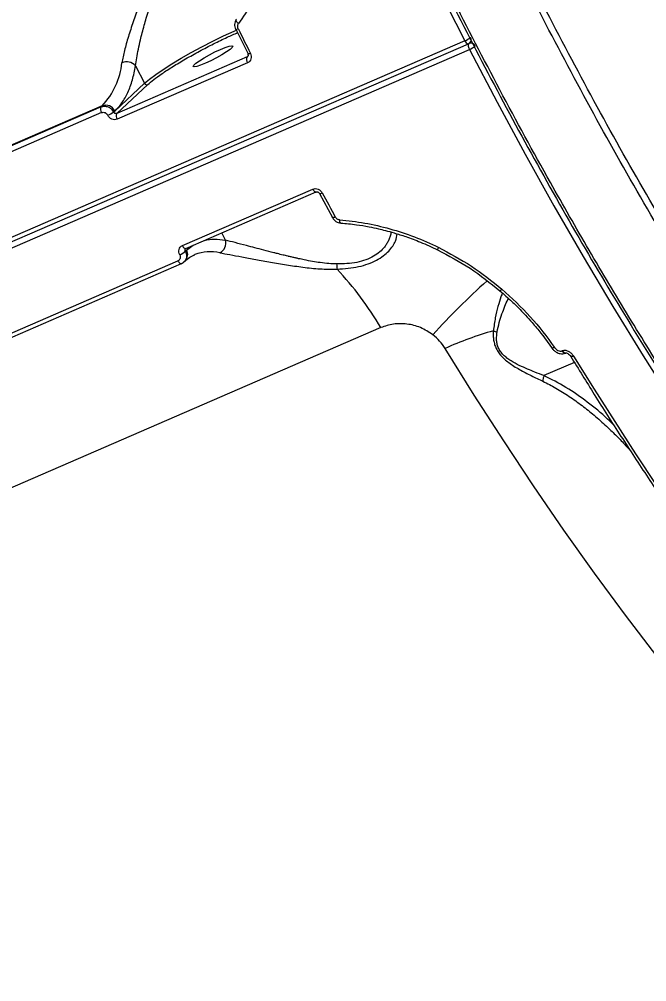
# Model space of a CAD drawing. Header units: millimetres. Extents: x -6332 to 8932, y -6739 to 7096.
# Drawn here: x -2482 to -2354.9, y -2393.5 to -2198.6 of the extents above; entities that cross this region are included whole.
import ezdxf

# ---------------------------------------------------------------- set-up
doc = ezdxf.new("R2010")
doc.units = ezdxf.units.MM
for name, color, linetype in [('DIKOM_ОБЪЕКТ', 7, 'Continuous'), ('DIKOM_РАЗМЕР_ЗОНА', 7, 'Continuous'), ('DIKOM_РАЗМЕР_ОБЪЕКТА', 7, 'Continuous')]:
    doc.layers.add(name, color=color, linetype=linetype)
doc.styles.add('style1', font='arial.ttf', dxfattribs={"width": 0.8})
doc.dimstyles.new('1-50', dxfattribs={"dimtxt": 300, "dimasz": 200, "dimexe": 100, "dimexo": 0, "dimgap": 100, "dimtad": 1, "dimtxsty": 'style1', "dimcen": 200, "dimclrd": 7, "dimclre": 7, "dimclrt": 7, "dimadec": 1, "dimazin": 2, "dimtfac": 1, "dimtmove": 0, "dimatfit": 2, "dimfxl": 0, "dimlwd": 25, "dimlwe": 18, "dimarcsym": 0})

# ---------------------------------------------------------------- blocks, each defined once
blk = doc.blocks.new('*D9')
at = {"layer": 'Defpoints', "color": 0, "transparency": 16777216}
for p in [(777.17, 5593.97), (-4228.73, -3389.78), (7301.72, -3389.78)]:
    blk.add_point(p, dxfattribs=at)
at = {"layer": 'DIKOM_РАЗМЕР_ОБЪЕКТА', "color": 7, "lineweight": 18, "transparency": 16777216}
for p, q in [((777.17, 5593.97), (7401.72, 5593.97)), ((-4228.73, -3389.78), (7401.72, -3389.78))]:
    blk.add_line(p, q, dxfattribs=at)
at = {"layer": 'DIKOM_РАЗМЕР_ОБЪЕКТА', "color": 7, "lineweight": 25, "transparency": 16777216}
blk.add_line((7301.72, 5393.97), (7301.72, -3189.78), dxfattribs=at)
at = {"layer": 'DIKOM_РАЗМЕР_ОБЪЕКТА', "color": 7, "transparency": 16777216}
for points in [[(7268.39, 5393.97), (7335.06, 5393.97), (7301.72, 5593.97)], [(7268.39, -3189.78), (7335.06, -3189.78), (7301.72, -3389.78)]]:
    blk.add_solid(points, dxfattribs=at)
at = {"layer": 'DIKOM_РАЗМЕР_ОБЪЕКТА', "color": 7, "transparency": 16777216, "insert": (7048.55, 1153.71), "char_height": 300, "attachment_point": 5, "rotation": 90, "style": 'style1'}
blk.add_mtext('9000', dxfattribs=at)
blk = doc.blocks.new('*D10')
at = {"layer": 'Defpoints', "color": 0, "transparency": 16777216}
for p in [(4034.78, 3636.59), (-4490.85, -1960.46), (4034.78, -5533.39)]:
    blk.add_point(p, dxfattribs=at)
at = {"layer": 'DIKOM_РАЗМЕР_ОБЪЕКТА', "color": 7, "lineweight": 18, "transparency": 16777216}
for p, q in [((4034.78, 3636.59), (4034.78, -5633.39)), ((-4490.85, -1960.46), (-4490.85, -5633.39))]:
    blk.add_line(p, q, dxfattribs=at)
at = {"layer": 'DIKOM_РАЗМЕР_ОБЪЕКТА', "color": 7, "lineweight": 25, "transparency": 16777216}
blk.add_line((-4290.85, -5533.39), (3834.78, -5533.39), dxfattribs=at)
at = {"layer": 'DIKOM_РАЗМЕР_ОБЪЕКТА', "color": 7, "transparency": 16777216}
for points in [[(-4290.85, -5500.05), (-4290.85, -5566.72), (-4490.85, -5533.39)], [(3834.78, -5500.05), (3834.78, -5566.72), (4034.78, -5533.39)]]:
    blk.add_solid(points, dxfattribs=at)
at = {"layer": 'DIKOM_РАЗМЕР_ОБЪЕКТА', "color": 7, "transparency": 16777216, "insert": (308.03, -5280.21), "char_height": 300, "attachment_point": 5, "style": 'style1'}
blk.add_mtext('8500', dxfattribs=at)
blk = doc.blocks.new('*D11')
at = {"layer": 'Defpoints', "color": 0, "transparency": 16777216}
for p in [(1114.35, 7096.35), (-4349.59, -4627.34), (8831.76, -4627.34)]:
    blk.add_point(p, dxfattribs=at)
at = {"layer": 'DIKOM_РАЗМЕР_ЗОНА', "color": 7, "lineweight": 18, "transparency": 16777216}
for p, q in [((1114.35, 7096.35), (8931.76, 7096.35)), ((-4349.59, -4627.34), (8931.76, -4627.34))]:
    blk.add_line(p, q, dxfattribs=at)
at = {"layer": 'DIKOM_РАЗМЕР_ЗОНА', "color": 7, "lineweight": 25, "transparency": 16777216}
blk.add_line((8831.76, 6896.35), (8831.76, -4427.34), dxfattribs=at)
at = {"layer": 'DIKOM_РАЗМЕР_ЗОНА', "color": 7, "transparency": 16777216}
for points in [[(8798.42, 6896.35), (8865.09, 6896.35), (8831.76, 7096.35)], [(8798.42, -4427.34), (8865.09, -4427.34), (8831.76, -4627.34)]]:
    blk.add_solid(points, dxfattribs=at)
at = {"layer": 'DIKOM_РАЗМЕР_ЗОНА', "color": 7, "transparency": 16777216, "insert": (8578.59, 1308.2), "char_height": 300, "attachment_point": 5, "rotation": 90, "style": 'style1'}
blk.add_mtext('11750', dxfattribs=at)
blk = doc.blocks.new('*D12')
at = {"layer": 'Defpoints', "color": 0, "transparency": 16777216}
for p in [(6134.38, 3354.85), (-6332, -2644.93), (6134.38, -6639)]:
    blk.add_point(p, dxfattribs=at)
at = {"layer": 'DIKOM_РАЗМЕР_ЗОНА', "color": 7, "lineweight": 18, "transparency": 16777216}
for p, q in [((6134.38, 3354.85), (6134.38, -6739)), ((-6332, -2644.93), (-6332, -6739))]:
    blk.add_line(p, q, dxfattribs=at)
at = {"layer": 'DIKOM_РАЗМЕР_ЗОНА', "color": 7, "lineweight": 25, "transparency": 16777216}
blk.add_line((-6132, -6639), (5934.38, -6639), dxfattribs=at)
at = {"layer": 'DIKOM_РАЗМЕР_ЗОНА', "color": 7, "transparency": 16777216}
for points in [[(-6132, -6605.67), (-6132, -6672.33), (-6332, -6639)], [(5934.38, -6605.67), (5934.38, -6672.33), (6134.38, -6639)]]:
    blk.add_solid(points, dxfattribs=at)
at = {"layer": 'DIKOM_РАЗМЕР_ЗОНА', "color": 7, "transparency": 16777216, "insert": (-98.81, -6385.83), "char_height": 300, "attachment_point": 5, "style": 'style1'}
blk.add_mtext('12500', dxfattribs=at)

msp = doc.modelspace()

# ---------------------------------------------------------------- linework, layer by layer
at = {"layer": 'DIKOM_ОБЪЕКТ', "color": 7, "linetype": 'Continuous', "lineweight": 15}
for p, q in [((-2438.113, -2200.606), (-2435.649, -2205.626)), ((-2391.728, -2202.974), (-2791.176, -2375.967)), ((-2390.711, -2203.398), (-2390.357, -2203.07)), ((-2790.441, -2376.575), (-2390.994, -2203.583)), ((-2790.266, -2377.732), (-2390.818, -2204.74)), ((-2435.853, -2206.263), (-2462.263, -2217.7)), ((-2435.68, -2206.101), (-2435.853, -2206.263)), ((-2435.751, -2207.424), (-2462.161, -2218.862)), ((-2458.445, -2208.03), (-2456.606, -2211.595)), ((-2462.65, -2217.204), (-2456.606, -2211.595)), ((-2462.263, -2217.7), (-2455.966, -2211.857)), ((-2465.43, -2216.364), (-2533.93, -2246.03)), ((-2465.208, -2216.158), (-2533.709, -2245.824)), ((-2465.208, -2216.158), (-2465.43, -2216.364)), ((-2465.33, -2217.52), (-2533.83, -2247.186)), ((-2462.885, -2217.421), (-2462.65, -2217.204)), ((-2448.965, -2244.454), (-2422.555, -2233.017)), ((-2448.247, -2245.03), (-2421.838, -2233.593)), ((-2421.179, -2233.915), (-2421.18, -2233.911)), ((-2421.177, -2233.914), (-2418.534, -2238.773)), ((-2418.297, -2238.92), (-2418.49, -2238.663)), ((-2440.241, -2243.335), (-2440.988, -2241.886)), ((-2448.123, -2245.377), (-2446.769, -2244.389)), ((-2448.123, -2245.377), (-2448.358, -2245.595)), ((-2448.314, -2245.076), (-2448.287, -2245.042)), ((-2447.314, -2244.626), (-2448.123, -2245.377)), ((-2446.605, -2246.363), (-2446.404, -2246.28)), ((-2518.359, -2277.191), (-2449.859, -2247.525)), ((-2517.645, -2277.761), (-2449.144, -2248.095)), ((-2449.144, -2248.095), (-2449.088, -2248.058)), ((-2448.636, -2247.764), (-2448.414, -2247.558)), ((-2408.755, -2261.055), (-2697.612, -2386.153)), ((-2371.93, -2265.716), (-2372.002, -2265.746)), ((-2371.344, -2266.218), (-2371.272, -2266.187)), ((-2369.535, -2268.086), (-2375.704, -2270.759))]:
    msp.add_line(p, q, dxfattribs=at)
at = {"layer": 'DIKOM_ОБЪЕКТ', "color": 7, "linetype": 'Continuous', "lineweight": 15, "flags": 128}
for points in [[(-2440.274, -2091.632), (-2436.077, -2102.994), (-2431.724, -2114.33), (-2427.217, -2125.632), (-2422.562, -2136.889), (-2417.762, -2148.093), (-2412.82, -2159.233), (-2407.742, -2170.3), (-2402.531, -2181.286), (-2397.191, -2192.181), (-2391.728, -2202.974)], [(-2437.584, -2199.517), (-2437.722, -2199.391), (-2437.841, -2199.262), (-2437.939, -2199.131), (-2438.01, -2199.004), (-2438.053, -2198.887), (-2438.066, -2198.783), (-2438.053, -2198.706)], [(-2438.053, -2198.706), (-2438.049, -2198.696), (-2438.002, -2198.629)], [(-2456.606, -2211.595), (-2455.628, -2210.763), (-2454.367, -2209.818), (-2452.853, -2208.78), (-2451.118, -2207.674), (-2449.201, -2206.523), (-2447.146, -2205.355), (-2444.998, -2204.193), (-2442.805, -2203.066), (-2440.616, -2201.997), (-2438.48, -2201.011), (-2437.88, -2200.745)], [(-2437.646, -2200.515), (-2437.339, -2201.145), (-2437.032, -2201.775), (-2436.723, -2202.404), (-2436.415, -2203.033), (-2436.106, -2203.663), (-2435.797, -2204.291), (-2435.487, -2204.919), (-2435.177, -2205.547)], [(-2441.25, -2204.736), (-2440.265, -2204.339), (-2439.482, -2204.088), (-2438.965, -2204.004), (-2438.755, -2204.092), (-2438.87, -2204.347), (-2439.3, -2204.745), (-2440.011, -2205.257), (-2440.944, -2205.841), (-2442.025, -2206.449), (-2443.165, -2207.03), (-2444.273, -2207.54), (-2445.258, -2207.937), (-2446.041, -2208.187), (-2446.558, -2208.272), (-2446.767, -2208.183), (-2446.652, -2207.93), (-2446.222, -2207.531), (-2445.512, -2207.019), (-2444.578, -2206.435), (-2443.498, -2205.828), (-2442.357, -2205.246), (-2441.25, -2204.736)], [(-2390.818, -2204.74), (-2385.216, -2215.405), (-2379.501, -2225.951), (-2373.677, -2236.367), (-2367.749, -2246.647), (-2361.722, -2256.78), (-2355.6, -2266.757), (-2349.391, -2276.572)], [(-2435.177, -2205.547), (-2435.331, -2205.611), (-2435.466, -2205.663), (-2435.576, -2205.699), (-2435.657, -2205.719), (-2435.706, -2205.721), (-2435.722, -2205.706), (-2435.702, -2205.674), (-2435.649, -2205.626)], [(-2422.555, -2233.017), (-2422.46, -2233.176), (-2422.357, -2233.317), (-2422.25, -2233.435), (-2422.142, -2233.524), (-2422.037, -2233.583), (-2421.94, -2233.608), (-2421.853, -2233.599), (-2421.838, -2233.593)], [(-2420.616, -2233.787), (-2420.288, -2234.398), (-2419.959, -2235.008), (-2419.629, -2235.619), (-2419.299, -2236.228), (-2418.969, -2236.837), (-2418.639, -2237.446), (-2418.308, -2238.054), (-2417.977, -2238.662)], [(-2418.545, -2238.78), (-2418.547, -2238.772), (-2418.547, -2238.761)], [(-2417.977, -2238.662), (-2418.132, -2238.725), (-2418.269, -2238.771), (-2418.383, -2238.801), (-2418.469, -2238.811), (-2418.525, -2238.801), (-2418.545, -2238.78)], [(-2416.87, -2239.878), (-2416.879, -2239.876), (-2416.934, -2239.846), (-2416.985, -2239.782), (-2417.028, -2239.685), (-2417.063, -2239.559), (-2417.088, -2239.408), (-2417.103, -2239.239)], [(-2448.965, -2244.454), (-2448.87, -2244.614), (-2448.767, -2244.755), (-2448.66, -2244.873), (-2448.552, -2244.962), (-2448.447, -2245.021), (-2448.35, -2245.046), (-2448.263, -2245.036), (-2448.247, -2245.03)], [(-2449.859, -2247.525), (-2449.764, -2247.683), (-2449.661, -2247.824), (-2449.554, -2247.94), (-2449.447, -2248.029), (-2449.343, -2248.086), (-2449.246, -2248.111), (-2449.16, -2248.101), (-2449.144, -2248.095)], [(-2352.844, -2327.585), (-2359.174, -2319.27), (-2365.447, -2310.745), (-2371.656, -2302.017), (-2377.796, -2293.096), (-2383.861, -2283.988), (-2389.845, -2274.703), (-2395.743, -2265.249)], [(-2373.556, -2265.044), (-2373.698, -2265.113), (-2373.827, -2265.163), (-2373.937, -2265.194), (-2374.024, -2265.204), (-2374.086, -2265.193), (-2374.118, -2265.166)], [(-2371.342, -2266.217), (-2371.395, -2266.232), (-2371.534, -2266.212), (-2371.69, -2266.119), (-2371.85, -2265.96), (-2372.002, -2265.746)], [(-2371.93, -2265.716), (-2371.778, -2265.928), (-2371.618, -2266.087), (-2371.462, -2266.181), (-2371.322, -2266.201), (-2371.269, -2266.186)], [(-2369.698, -2266.803), (-2369.854, -2266.864), (-2369.994, -2266.905), (-2370.113, -2266.925), (-2370.206, -2266.924), (-2370.27, -2266.9), (-2370.294, -2266.873)], [(-2369.698, -2266.803), (-2365.559, -2273.476), (-2361.38, -2280.075), (-2357.163, -2286.596), (-2352.91, -2293.038), (-2348.622, -2299.399), (-2344.3, -2305.675), (-2339.947, -2311.864), (-2335.564, -2317.964)]]:
    msp.add_lwpolyline(points, dxfattribs=at)
at = {"layer": 'DIKOM_ОБЪЕКТ', "color": 7, "linetype": 'Continuous', "lineweight": 15}
for centre, radius, start, end in [((-2438.268, -2199.486), 1.202, 273.87665, 301.16118), ((-2393.686, -2198.214), 5.148, 292.35952, 307.31487), ((-2390.106, -2202.162), 1.814, 206.60163, 221.96259), ((-2391.056, -2203.106), 0.481, 213.99014, 277.49837), ((-2391.343, -2202.759), 0.899, 314.67159, 30.14856), ((-2390.271, -2203.963), 0.786, 147.92088, 201.78748), ((-2388.844, -2203.717), 2.224, 194.01053, 207.38558), ((-2390.587, -2204.512), 1.03, 25.55454, 108.5568), ((-2392.692, -2200.163), 4.946, 292.27144, 307.84785), ((-2460.263, -2209.713), 2.478, 42.7903, 112.29683), ((-2434.785, -2206.754), 1.175, 155.31015, 214.78334), ((-2476.223, -2205.823), 15.104, 316.82247, 353.92846), ((-2456.143, -2211.375), 0.513, 205.45659, 290.09985), ((-2464.368, -2216.854), 1.17, 155.20812, 214.67704), ((-2464.503, -2218.085), 2.052, 25.42276, 110.09708), ((-2466.611, -2211.918), 6.646, 292.54901, 304.10746), ((-2461.195, -2218.191), 1.175, 155.30374, 214.78974), ((-2421.052, -2233.171), 0.755, 260.31983, 305.26143), ((-2442.325, -2243.958), 2.175, 296.35871, 16.65251), ((-2451.055, -2242.483), 4.118, 292.16301, 310.91595), ((-2449.672, -2246.28), 1.793, 314.57658, 30.26778), ((-2443.296, -2254.016), 8.338, 76.56755, 111.88698), ((-2396.337, -2245.278), 0.913, 147.78428, 181.66381), ((-2405.835, -2247.528), 11.888, 183.06692, 188.13036), ((-2466.329, -2294.833), 66.751, 30.40008, 43.11724), ((-2299.216, -2351.263), 132.971, 131.44516, 138.11965), ((-2385.379, -2252.409), 1.41, 302.89755, 323.60332), ((-2363.728, -2337.985), 79.47, 106.24566, 113.7571), ((-2384.817, -2259.057), 2.869, 246.51428, 262.42645)]:
    msp.add_arc(centre, radius, start, end, dxfattribs=at)
for points, knots in [([(-2479.563, -1936.212), (-2479.267, -1938.127), (-2478.711, -1941.725), (-2477.872, -1946.804), (-2477.12, -1951.188), (-2476.466, -1954.864), (-2475.9, -1957.963), (-2474.741, -1964.169), (-2472.918, -1973.371), (-2470.249, -1985.74), (-2466.717, -2000.939), (-2461.995, -2019.452), (-2455.978, -2040.649), (-2449.565, -2061.285), (-2442.834, -2081.29), (-2435.6, -2101.272), (-2427.885, -2121.166), (-2419.707, -2140.927), (-2411.088, -2160.511), (-2402.045, -2179.868), (-2392.598, -2198.961), (-2382.777, -2217.726), (-2372.608, -2236.111), (-2362.128, -2254.057), (-2351.353, -2271.53), (-2340.313, -2288.486), (-2329.031, -2304.888), (-2317.535, -2320.694), (-2305.86, -2335.855), (-2294.04, -2350.326), (-2282.11, -2364.066), (-2270.094, -2377.052), (-2258.022, -2389.244), (-2245.916, -2400.625), (-2233.815, -2411.153), (-2221.752, -2420.8), (-2209.767, -2429.539), (-2197.884, -2437.344), (-2186.131, -2444.205), (-2174.535, -2450.103), (-2163.122, -2455.02), (-2151.927, -2458.945), (-2141.226, -2461.797), (-2131.031, -2463.647), (-2121.337, -2464.568), (-2113.686, -2464.591), (-2107.939, -2464.21), (-2104.082, -2463.784), (-2101.138, -2463.331), (-2098.925, -2462.925), (-2097.163, -2462.568), (-2094.972, -2462.069), (-2092.341, -2461.386), (-2089.577, -2460.577), (-2087.719, -2459.923), (-2086.86, -2459.619)], [0, 0, 0, 0, 0.0074882, 0.0140652, 0.0197222, 0.0244442, 0.0282356, 0.0316329, 0.0482403, 0.0633034, 0.0783673, 0.1052638, 0.1321598, 0.1566132, 0.1811119, 0.205585, 0.2300364, 0.2544886, 0.2789398, 0.303391, 0.3278498, 0.3523595, 0.3768158, 0.401268, 0.4257194, 0.4501715, 0.4746244, 0.4991041, 0.5235995, 0.5480531, 0.5725065, 0.5969613, 0.6214155, 0.6458734, 0.6703836, 0.6948535, 0.7193114, 0.7437693, 0.7682288, 0.7926891, 0.817164, 0.8416817, 0.8661483, 0.8889833, 0.9118196, 0.934657, 0.9447066, 0.9546912, 0.9638668, 0.9673555, 0.9718884, 0.9776536, 0.9846583, 0.9928988, 1, 1, 1, 1]), ([(-2085.655, -2459.26), (-2088.967, -2460.348), (-2095.563, -2462.515), (-2106.041, -2464.18), (-2116.841, -2464.697), (-2127.966, -2463.98), (-2139.359, -2462.091), (-2150.981, -2459.059), (-2162.788, -2454.926), (-2174.739, -2449.727), (-2186.796, -2443.51), (-2198.918, -2436.318), (-2211.067, -2428.197), (-2223.209, -2419.199), (-2235.308, -2409.368), (-2247.332, -2398.756), (-2259.248, -2387.415), (-2271.029, -2375.396), (-2282.643, -2362.747), (-2294.069, -2349.523), (-2305.277, -2335.771), (-2314.324, -2324.04), (-2321.292, -2314.639), (-2326.269, -2307.759), (-2331.183, -2300.8), (-2336.03, -2293.767), (-2340.812, -2286.666), (-2345.525, -2279.501), (-2351.443, -2270.29), (-2358.494, -2258.961), (-2366.573, -2245.426), (-2375.329, -2230.141), (-2384.65, -2213.063), (-2394.401, -2194.174), (-2403.642, -2175.238), (-2412.368, -2156.314), (-2419.977, -2138.826), (-2426.602, -2122.78), (-2432.363, -2108.145), (-2437.859, -2093.476), (-2443.083, -2078.795), (-2448.028, -2064.122), (-2452.689, -2049.479), (-2457.642, -2032.943), (-2462.729, -2014.566), (-2467.765, -1994.44), (-2472.189, -1974.565), (-2476.046, -1954.96), (-2478.097, -1942.176), (-2479.122, -1935.79)], [0, 0, 0, 0, 0.0271357, 0.0540497, 0.0807421, 0.1072129, 0.133462, 0.1594894, 0.1852952, 0.2108794, 0.2362418, 0.2613826, 0.286302, 0.3109992, 0.3354753, 0.3597296, 0.383762, 0.4075724, 0.4311621, 0.454529, 0.4776753, 0.5005994, 0.5112385, 0.521823, 0.5323524, 0.5428277, 0.5532485, 0.5636141, 0.5739263, 0.592688, 0.6112661, 0.6296613, 0.6544485, 0.6788948, 0.7029997, 0.7267635, 0.7501872, 0.7681702, 0.7861322, 0.8040722, 0.8219919, 0.83989, 0.8577659, 0.8756211, 0.9005808, 0.9254984, 0.950374, 0.9752076, 1, 1, 1, 1]), ([(-2400.646, -1978.795), (-2399.438, -1983.949), (-2397.019, -1994.275), (-2392.902, -2009.924), (-2388.426, -2025.687), (-2383.56, -2041.544), (-2378.649, -2056.464), (-2373.765, -2070.437), (-2368.97, -2083.466), (-2363.912, -2096.548), (-2358.593, -2109.666), (-2353.014, -2122.799), (-2347.277, -2135.705), (-2341.394, -2148.379), (-2335.375, -2160.816), (-2329.117, -2173.226), (-2322.624, -2185.589), (-2315.898, -2197.881), (-2309.387, -2209.306), (-2303.134, -2219.88), (-2297.175, -2229.623), (-2291.069, -2239.276), (-2284.819, -2248.824), (-2278.429, -2258.253), (-2271.904, -2267.547), (-2263.89, -2278.559), (-2254.299, -2291.112), (-2243.061, -2304.943), (-2231.545, -2318.22), (-2221.492, -2329.035), (-2212.995, -2337.66), (-2206.114, -2344.339), (-2199.177, -2350.764), (-2192.19, -2356.921), (-2185.162, -2362.795), (-2178.1, -2368.375), (-2170.269, -2374.201), (-2161.684, -2380.117), (-2152.374, -2385.944), (-2143.094, -2391.15), (-2133.863, -2395.71), (-2124.044, -2399.877), (-2113.699, -2403.442), (-2102.926, -2406.137), (-2092.38, -2407.816), (-2085.629, -2407.984), (-2082.245, -2408.069)], [0, 0, 0, 0, 0.0247177, 0.0495152, 0.0743911, 0.0993454, 0.1243775, 0.1447744, 0.1653298, 0.1860432, 0.2069154, 0.2279455, 0.2491336, 0.2694023, 0.2898713, 0.3105397, 0.3314089, 0.3524788, 0.373748, 0.3911655, 0.4087378, 0.4264654, 0.4443484, 0.4623873, 0.4805816, 0.4989317, 0.5286787, 0.5588428, 0.5894223, 0.6204182, 0.6383184, 0.6563541, 0.6745262, 0.6928343, 0.7112778, 0.7298577, 0.7485742, 0.7733223, 0.7982561, 0.8233761, 0.8486819, 0.8741736, 0.905376, 0.9367479, 0.968289, 1, 1, 1, 1]), ([(-2349.515, -2243.397), (-2353.139, -2237.185), (-2360.378, -2224.779), (-2370.783, -2205.594), (-2380.861, -2186.075), (-2387.228, -2172.776), (-2390.416, -2166.117)], [0, 0, 0, 0, 0.2503462, 0.4999933, 0.7496457, 1, 1, 1, 1]), ([(-2350.592, -2244.149), (-2354.299, -2237.793), (-2361.658, -2225.174), (-2372.16, -2205.785), (-2382.18, -2186.347), (-2388.465, -2173.213), (-2391.584, -2166.695)], [0, 0, 0, 0, 0.2555205, 0.5073526, 0.7555159, 1, 1, 1, 1]), ([(-2429.7, -2181.582), (-2430.086, -2183.225), (-2430.858, -2186.51), (-2432.646, -2191.15), (-2434.83, -2195.547), (-2436.666, -2198.194), (-2437.584, -2199.517)], [0, 0, 0, 0, 0.2507096, 0.5013158, 0.7506825, 1, 1, 1, 1]), ([(-2451.281, -2183.894), (-2451.983, -2184.804), (-2453.386, -2186.621), (-2455.042, -2189.715), (-2456.512, -2192.869), (-2457.803, -2196.044), (-2458.949, -2199.177), (-2459.926, -2202.178), (-2460.732, -2205.006), (-2461.046, -2206.615), (-2461.203, -2207.42)], [0, 0, 0, 0, 0.1255243, 0.2508043, 0.3751294, 0.500345, 0.625272, 0.7505396, 0.8751668, 1, 1, 1, 1]), ([(-2458.445, -2208.03), (-2458.372, -2207.508), (-2458.227, -2206.46), (-2457.882, -2204.693), (-2457.499, -2202.992), (-2457.096, -2201.361), (-2456.708, -2199.898), (-2456.275, -2198.356), (-2455.923, -2197.178), (-2455.652, -2196.302), (-2455.486, -2195.781), (-2455.249, -2195.044), (-2455.025, -2194.377), (-2454.851, -2193.874), (-2454.711, -2193.47), (-2454.498, -2192.873), (-2454.192, -2192.047), (-2453.888, -2191.261), (-2453.4, -2190.05), (-2452.69, -2188.453), (-2451.671, -2186.459), (-2450.85, -2185.284), (-2450.434, -2184.69)], [0, 0, 0, 0, 0.0822759, 0.1650695, 0.2495129, 0.3099325, 0.3747826, 0.433078, 0.4996544, 0.5177923, 0.5386892, 0.5624379, 0.6062617, 0.6187129, 0.6225945, 0.6547043, 0.6901889, 0.721723, 0.7492834, 0.8366095, 0.9173735, 1, 1, 1, 1]), ([(-2438.053, -2198.706), (-2438.141, -2198.851), (-2438.316, -2199.142), (-2438.412, -2199.658), (-2438.385, -2200.19), (-2438.253, -2200.521), (-2438.187, -2200.685)], [0, 0, 0, 0, 0.2526108, 0.5032066, 0.7527023, 1, 1, 1, 1]), ([(-2437.646, -2200.515), (-2437.68, -2200.429), (-2437.749, -2200.259), (-2437.763, -2199.99), (-2437.717, -2199.731), (-2437.628, -2199.588), (-2437.584, -2199.517)], [0, 0, 0, 0, 0.2507766, 0.5005795, 0.7501349, 1, 1, 1, 1]), ([(-2455.966, -2211.857), (-2455.596, -2211.534), (-2454.832, -2210.869), (-2453.096, -2209.622), (-2450.915, -2208.2), (-2448.338, -2206.659), (-2445.528, -2205.096), (-2442.666, -2203.612), (-2440.034, -2202.329), (-2438.462, -2201.631), (-2437.762, -2201.321)], [0, 0, 0, 0, 0.1186011, 0.2442962, 0.3752208, 0.5089248, 0.6426271, 0.7735459, 0.8992452, 1, 1, 1, 1]), ([(-2390.995, -2203.579), (-2390.973, -2203.57), (-2390.868, -2203.53), (-2390.782, -2203.456), (-2390.713, -2203.397)], [0, 0, 0, 0, 0.2072304, 1, 1, 1, 1]), ([(-2435.177, -2205.547), (-2435.109, -2205.731), (-2434.972, -2206.098), (-2435.039, -2206.665), (-2435.294, -2207.152), (-2435.598, -2207.333), (-2435.751, -2207.424)], [0, 0, 0, 0, 0.2503902, 0.5001317, 0.749917, 1, 1, 1, 1]), ([(-2435.721, -2205.71), (-2435.7, -2205.76), (-2435.658, -2205.857), (-2435.649, -2205.989), (-2435.67, -2206.1), (-2435.709, -2206.152), (-2435.729, -2206.178)], [0, 0, 0, 0, 0.2676094, 0.5201508, 0.7631182, 1, 1, 1, 1]), ([(-2462.65, -2217.204), (-2462.151, -2216.678), (-2461.154, -2215.626), (-2459.98, -2213.484), (-2459.032, -2210.996), (-2458.64, -2209.019), (-2458.445, -2208.03)], [0, 0, 0, 0, 0.2500034, 0.5000191, 0.7500023, 1, 1, 1, 1]), ([(-2465.43, -2216.364), (-2465.208, -2216.297), (-2464.87, -2216.195), (-2464.374, -2216.251), (-2463.929, -2216.386), (-2463.508, -2216.64), (-2463.13, -2217.007), (-2462.971, -2217.276), (-2462.885, -2217.421)], [0, 0, 0, 0, 0.2415097, 0.3688272, 0.5001668, 0.701102, 0.8384838, 1, 1, 1, 1]), ([(-2465.33, -2217.52), (-2465.214, -2217.487), (-2464.984, -2217.421), (-2464.609, -2217.508), (-2464.273, -2217.722), (-2464.133, -2217.945), (-2464.063, -2218.057)], [0, 0, 0, 0, 0.2507793, 0.5000852, 0.7499319, 1, 1, 1, 1]), ([(-2462.161, -2218.862), (-2462.334, -2218.912), (-2462.679, -2219.012), (-2463.242, -2218.878), (-2463.747, -2218.559), (-2463.957, -2218.224), (-2464.063, -2218.057)], [0, 0, 0, 0, 0.2505349, 0.5002097, 0.7499485, 1, 1, 1, 1]), ([(-2462.263, -2217.7), (-2462.319, -2217.717), (-2462.404, -2217.743), (-2462.527, -2217.725), (-2462.64, -2217.689), (-2462.744, -2217.618), (-2462.832, -2217.521), (-2462.866, -2217.456), (-2462.885, -2217.421)], [0, 0, 0, 0, 0.2444052, 0.3709718, 0.5001102, 0.7197527, 0.8522315, 1, 1, 1, 1]), ([(-2422.555, -2233.017), (-2422.381, -2232.966), (-2422.035, -2232.864), (-2421.464, -2232.992), (-2420.947, -2233.299), (-2420.726, -2233.624), (-2420.616, -2233.787)], [0, 0, 0, 0, 0.2505568, 0.5002594, 0.7499016, 1, 1, 1, 1]), ([(-2421.877, -2233.604), (-2421.82, -2233.587), (-2421.705, -2233.553), (-2421.503, -2233.599), (-2421.31, -2233.717), (-2421.224, -2233.847), (-2421.18, -2233.912)], [0, 0, 0, 0, 0.2418275, 0.4882035, 0.7405582, 1, 1, 1, 1]), ([(-2418.544, -2238.781), (-2418.451, -2238.927), (-2418.264, -2239.219), (-2417.851, -2239.556), (-2417.378, -2239.8), (-2417.039, -2239.852), (-2416.869, -2239.878)], [0, 0, 0, 0, 0.2488167, 0.4981607, 0.748522, 1, 1, 1, 1]), ([(-2417.103, -2239.239), (-2417.191, -2239.225), (-2417.367, -2239.198), (-2417.614, -2239.071), (-2417.83, -2238.893), (-2417.928, -2238.739), (-2417.977, -2238.662)], [0, 0, 0, 0, 0.2508981, 0.5001956, 0.750181, 1, 1, 1, 1]), ([(-2417.103, -2239.239), (-2415.402, -2239.417), (-2412.001, -2239.775), (-2406.927, -2240.972), (-2401.926, -2242.584), (-2398.715, -2244.055), (-2397.109, -2244.791)], [0, 0, 0, 0, 0.2506369, 0.5013205, 0.7505933, 1, 1, 1, 1]), ([(-2416.869, -2239.878), (-2415.813, -2239.976), (-2413.906, -2240.155), (-2411.356, -2240.585), (-2409.401, -2240.994), (-2407.705, -2241.408), (-2405.855, -2241.921), (-2403.486, -2242.68), (-2400.529, -2243.779), (-2398.411, -2244.764), (-2397.25, -2245.304)], [0, 0, 0, 0, 0.1589378, 0.2867498, 0.3832158, 0.45353, 0.543297, 0.6639512, 0.8158297, 1, 1, 1, 1]), ([(-2406.693, -2241.699), (-2406.699, -2241.788), (-2406.72, -2242.115), (-2406.884, -2242.701), (-2407.168, -2243.421), (-2407.548, -2244.102), (-2408.101, -2244.877), (-2408.929, -2245.742), (-2410.184, -2246.646), (-2411.754, -2247.38), (-2413.594, -2247.875), (-2415.606, -2248.138), (-2417.005, -2248.155), (-2417.706, -2248.164)], [0, 0, 0, 0, 0.031313, 0.1151198, 0.1945946, 0.2681412, 0.3358968, 0.4463994, 0.5571347, 0.6676832, 0.7781313, 0.8888491, 1, 1, 1, 1]), ([(-2417.604, -2249.209), (-2416.86, -2249.165), (-2415.372, -2249.076), (-2413.244, -2248.73), (-2411.291, -2248.181), (-2409.595, -2247.43), (-2408.202, -2246.529), (-2406.766, -2245.228), (-2405.677, -2243.641), (-2405.532, -2242.552), (-2405.467, -2242.064)], [0, 0, 0, 0, 0.1052343, 0.210348, 0.3151795, 0.41938, 0.5238258, 0.6275267, 0.8335129, 1, 1, 1, 1]), ([(-2444.466, -2243.392), (-2443.818, -2243.267), (-2442.491, -2243.01), (-2441.002, -2243.225), (-2440.241, -2243.335)], [0, 0, 0, 0, 0.4883018, 1, 1, 1, 1]), ([(-2417.706, -2248.164), (-2418.229, -2248.148), (-2419.343, -2248.113), (-2420.97, -2247.92), (-2422.647, -2247.653), (-2423.904, -2247.411), (-2424.844, -2247.214), (-2425.423, -2247.09), (-2426.055, -2246.948), (-2426.739, -2246.792), (-2427.268, -2246.667), (-2427.886, -2246.519), (-2428.632, -2246.338), (-2429.575, -2246.103), (-2430.888, -2245.77), (-2432.441, -2245.37), (-2434.276, -2244.892), (-2436.262, -2244.375), (-2438.377, -2243.828), (-2439.618, -2243.5), (-2440.241, -2243.335)], [0, 0, 0, 0, 0.058754, 0.1250439, 0.1831935, 0.2499686, 0.2704531, 0.2931965, 0.3182015, 0.3454611, 0.374985, 0.3820695, 0.4205166, 0.4663063, 0.49934, 0.5865722, 0.6681324, 0.7493016, 0.8742184, 1, 1, 1, 1]), ([(-2449.502, -2246.297), (-2449.453, -2246.417), (-2449.356, -2246.655), (-2449.391, -2247.026), (-2449.555, -2247.344), (-2449.758, -2247.465), (-2449.859, -2247.525)], [0, 0, 0, 0, 0.2509792, 0.5002021, 0.749812, 1, 1, 1, 1]), ([(-2449.502, -2246.297), (-2449.575, -2246.118), (-2449.722, -2245.76), (-2449.667, -2245.205), (-2449.42, -2244.724), (-2449.117, -2244.544), (-2448.965, -2244.454)], [0, 0, 0, 0, 0.250451, 0.5000311, 0.7499944, 1, 1, 1, 1]), ([(-2448.358, -2245.595), (-2448.29, -2245.747), (-2448.165, -2246.029), (-2448.098, -2246.528), (-2448.151, -2246.986), (-2448.322, -2247.384), (-2448.59, -2247.769), (-2448.891, -2247.944), (-2449.088, -2248.058)], [0, 0, 0, 0, 0.1615914, 0.2993184, 0.5002602, 0.631476, 0.7586945, 1, 1, 1, 1]), ([(-2448.358, -2245.595), (-2448.375, -2245.561), (-2448.407, -2245.498), (-2448.431, -2245.377), (-2448.422, -2245.262), (-2448.381, -2245.161), (-2448.316, -2245.066), (-2448.241, -2245.022), (-2448.191, -2244.993)], [0, 0, 0, 0, 0.1483474, 0.2804609, 0.5004914, 0.629379, 0.7559187, 1, 1, 1, 1]), ([(-2448.408, -2247.578), (-2448.176, -2247.372), (-2447.616, -2246.876), (-2446.966, -2246.474), (-2446.505, -2246.335), (-2446.437, -2246.315)], [0, 0, 0, 0, 0.3755378, 0.9090929, 1, 1, 1, 1]), ([(-2441.359, -2245.907), (-2440.719, -2246.026), (-2439.445, -2246.263), (-2436.94, -2246.716), (-2434.15, -2247.225), (-2431.112, -2247.776), (-2427.895, -2248.331), (-2424.548, -2248.83), (-2421.09, -2249.231), (-2418.766, -2249.217), (-2417.604, -2249.209)], [0, 0, 0, 0, 0.1259337, 0.2508903, 0.3755853, 0.5008468, 0.6250985, 0.750152, 0.8750295, 1, 1, 1, 1]), ([(-2397.25, -2245.304), (-2395.017, -2246.484), (-2390.551, -2248.846), (-2386.593, -2252.011), (-2384.613, -2253.593)], [0, 0, 0, 0, 0.4999484, 1, 1, 1, 1]), ([(-2397.109, -2244.791), (-2394.835, -2245.995), (-2390.288, -2248.404), (-2386.259, -2251.631), (-2384.244, -2253.245)], [0, 0, 0, 0, 0.4999741, 1, 1, 1, 1]), ([(-2449.183, -2248.108), (-2449.075, -2248.058), (-2448.858, -2247.959), (-2448.681, -2247.802), (-2448.592, -2247.723)], [0, 0, 0, 0, 0.4990007, 1, 1, 1, 1]), ([(-2384.102, -2254.052), (-2384.212, -2254.303), (-2384.53, -2255.025), (-2385.026, -2256.756), (-2385.607, -2258.993), (-2385.842, -2260.787), (-2385.96, -2261.688)], [0, 0, 0, 0, 0.1502335, 0.4332162, 0.7154414, 1, 1, 1, 1]), ([(-2384.613, -2253.593), (-2383.8, -2254.307), (-2382.396, -2255.539), (-2380.704, -2257.215), (-2379.347, -2258.636), (-2377.924, -2260.224), (-2376.098, -2262.412), (-2374.834, -2264.17), (-2374.118, -2265.167)], [0, 0, 0, 0, 0.2047543, 0.3537041, 0.4526068, 0.5795097, 0.7615703, 1, 1, 1, 1]), ([(-2384.244, -2253.245), (-2382.253, -2255.06), (-2378.269, -2258.69), (-2375.127, -2262.926), (-2373.556, -2265.044)], [0, 0, 0, 0, 0.4999882, 1, 1, 1, 1]), ([(-2385.195, -2261.901), (-2385.056, -2261.255), (-2384.779, -2259.966), (-2384.216, -2258.256), (-2383.631, -2256.719), (-2383.19, -2255.651), (-2382.946, -2255.189), (-2382.905, -2255.112)], [0, 0, 0, 0, 0.2383597, 0.4754796, 0.7131701, 0.9517301, 1, 1, 1, 1]), ([(-2398.218, -2262.495), (-2399.032, -2261.964), (-2400.656, -2260.904), (-2403.469, -2260.23), (-2406.262, -2260.204), (-2407.924, -2260.771), (-2408.755, -2261.055)], [0, 0, 0, 0, 0.2506775, 0.5004171, 0.7502497, 1, 1, 1, 1]), ([(-2385.96, -2261.688), (-2385.974, -2261.968), (-2385.999, -2262.502), (-2385.942, -2263.354), (-2385.787, -2264.209), (-2385.486, -2265.089), (-2385.027, -2265.944), (-2384.412, -2266.744), (-2383.671, -2267.476), (-2382.455, -2268.454), (-2380.623, -2269.578), (-2378.273, -2270.787), (-2376.7, -2271.533), (-2375.911, -2271.907)], [0, 0, 0, 0, 0.0657401, 0.1254729, 0.1908633, 0.2509937, 0.3133696, 0.3762027, 0.436108, 0.5015174, 0.6578992, 0.8285239, 1, 1, 1, 1]), ([(-2375.704, -2270.759), (-2376.308, -2270.529), (-2377.403, -2270.113), (-2379.081, -2269.437), (-2380.711, -2268.715), (-2382.129, -2267.966), (-2383.196, -2267.237), (-2383.942, -2266.597), (-2384.559, -2265.869), (-2384.996, -2265.065), (-2385.242, -2264.235), (-2385.365, -2263.152), (-2385.262, -2262.396), (-2385.195, -2261.901)], [0, 0, 0, 0, 0.1375711, 0.2496685, 0.3738386, 0.4982881, 0.564655, 0.6235447, 0.6870683, 0.749387, 0.8086411, 0.8747136, 1, 1, 1, 1]), ([(-2395.743, -2265.249), (-2396.088, -2264.741), (-2396.777, -2263.725), (-2397.738, -2262.905), (-2398.218, -2262.495)], [0, 0, 0, 0, 0.5004216, 1, 1, 1, 1]), ([(-2374.118, -2265.167), (-2374.004, -2265.313), (-2373.756, -2265.632), (-2373.195, -2266.057), (-2372.541, -2266.321), (-2371.869, -2266.379), (-2371.526, -2266.274), (-2371.342, -2266.217)], [0, 0, 0, 0, 0.1743452, 0.3825644, 0.645373, 0.8099582, 1, 1, 1, 1]), ([(-2373.556, -2265.044), (-2373.461, -2265.163), (-2373.271, -2265.402), (-2372.882, -2265.672), (-2372.509, -2265.802), (-2372.204, -2265.814), (-2372.068, -2265.768), (-2372.002, -2265.746)], [0, 0, 0, 0, 0.249833, 0.4990533, 0.7487242, 0.877167, 1, 1, 1, 1]), ([(-2371.93, -2265.716), (-2371.832, -2265.683), (-2371.633, -2265.617), (-2371.299, -2265.632), (-2370.967, -2265.715), (-2370.552, -2265.908), (-2370.084, -2266.26), (-2369.827, -2266.622), (-2369.698, -2266.803)], [0, 0, 0, 0, 0.1230942, 0.2505378, 0.3721668, 0.5010958, 0.7502712, 1, 1, 1, 1]), ([(-2371.27, -2266.186), (-2371.261, -2266.182), (-2371.243, -2266.175), (-2371.196, -2266.168), (-2371.072, -2266.179), (-2370.84, -2266.294), (-2370.533, -2266.539), (-2370.358, -2266.777), (-2370.265, -2266.903)], [0, 0, 0, 0, 0.0217281, 0.0456696, 0.1130049, 0.3379385, 0.64778, 1, 1, 1, 1]), ([(-2370.289, -2266.87), (-2368.699, -2269.448), (-2365.333, -2274.901), (-2360.104, -2283.092), (-2354.617, -2291.476), (-2349.051, -2299.753), (-2343.409, -2307.898), (-2339.119, -2313.972), (-2336.695, -2317.277), (-2336.192, -2317.964)], [0, 0, 0, 0, 0.1446046, 0.3060067, 0.4680371, 0.6306282, 0.7936928, 0.9571554, 1, 1, 1, 1]), ([(-2375.71, -2270.764), (-2375.773, -2270.972), (-2375.901, -2271.388), (-2375.908, -2271.734), (-2375.911, -2271.907)], [0, 0, 0, 0, 0.4996068, 1, 1, 1, 1]), ([(-2375.704, -2270.759), (-2375.705, -2270.759), (-2375.707, -2270.76), (-2375.709, -2270.762), (-2375.709, -2270.764), (-2375.71, -2270.764)], [0, 0, 0, 0, 0.4995125, 0.7616155, 1, 1, 1, 1]), ([(-2361.505, -2280.859), (-2361.935, -2280.42), (-2363.632, -2278.691), (-2366.889, -2276.104), (-2371.154, -2273.053), (-2374.204, -2271.521), (-2375.71, -2270.764)], [0, 0, 0, 0, 0.1031444, 0.4064852, 0.7069829, 1, 1, 1, 1]), ([(-2375.911, -2271.907), (-2375.035, -2272.35), (-2373.214, -2273.272), (-2370.58, -2274.937), (-2368.003, -2276.785), (-2365.489, -2278.807), (-2363.241, -2280.799), (-2361.186, -2282.777), (-2359.605, -2284.381), (-2358.649, -2285.431), (-2358.295, -2285.82)], [0, 0, 0, 0, 0.1332979, 0.2771023, 0.4184878, 0.5567663, 0.7051857, 0.8148143, 0.9315318, 1, 1, 1, 1])]:
    msp.add_open_spline(points, degree=3, knots=knots, dxfattribs=at)

# ---------------------------------------------------------------- dimensions: what is measured, and where the dimension line sits
at = {"layer": 'DIKOM_РАЗМЕР_ЗОНА'}
dim = msp.add_linear_dim(base=(8831.757, -4627.344), p1=(1114.346, 7096.351), p2=(-4349.589, -4627.344), angle=90, text='11750', dimstyle='1-50', dxfattribs=at)
dim.commit()
dim.dimension.update_dxf_attribs({"geometry": '*D11', "text_midpoint": (8831.757, 1308.196), "dimtype": 160})
dim = msp.add_linear_dim(base=(6134.379, -6639), p1=(-6332, -2644.933), p2=(6134.379, 3354.853), text='12500', dimstyle='1-50', dxfattribs=at)
dim.commit()
dim.dimension.update_dxf_attribs({"geometry": '*D12', "text_midpoint": (-98.81, -6639), "dimtype": 160})
at = {"layer": 'DIKOM_РАЗМЕР_ОБЪЕКТА'}
dim = msp.add_linear_dim(base=(7301.722, -3389.779), p1=(777.17, 5593.968), p2=(-4228.728, -3389.779), angle=90, text='9000', dimstyle='1-50', dxfattribs=at)
dim.commit()
dim.dimension.update_dxf_attribs({"geometry": '*D9', "text_midpoint": (7301.722, 1153.714), "dimtype": 160})
dim = msp.add_linear_dim(base=(4034.777, -5533.386), p1=(-4490.848, -1960.464), p2=(4034.777, 3636.587), text='8500', dimstyle='1-50', dxfattribs=at)
dim.commit()
dim.dimension.update_dxf_attribs({"geometry": '*D10', "text_midpoint": (308.034, -5533.386), "dimtype": 160})

doc.saveas('drawing.dxf')
